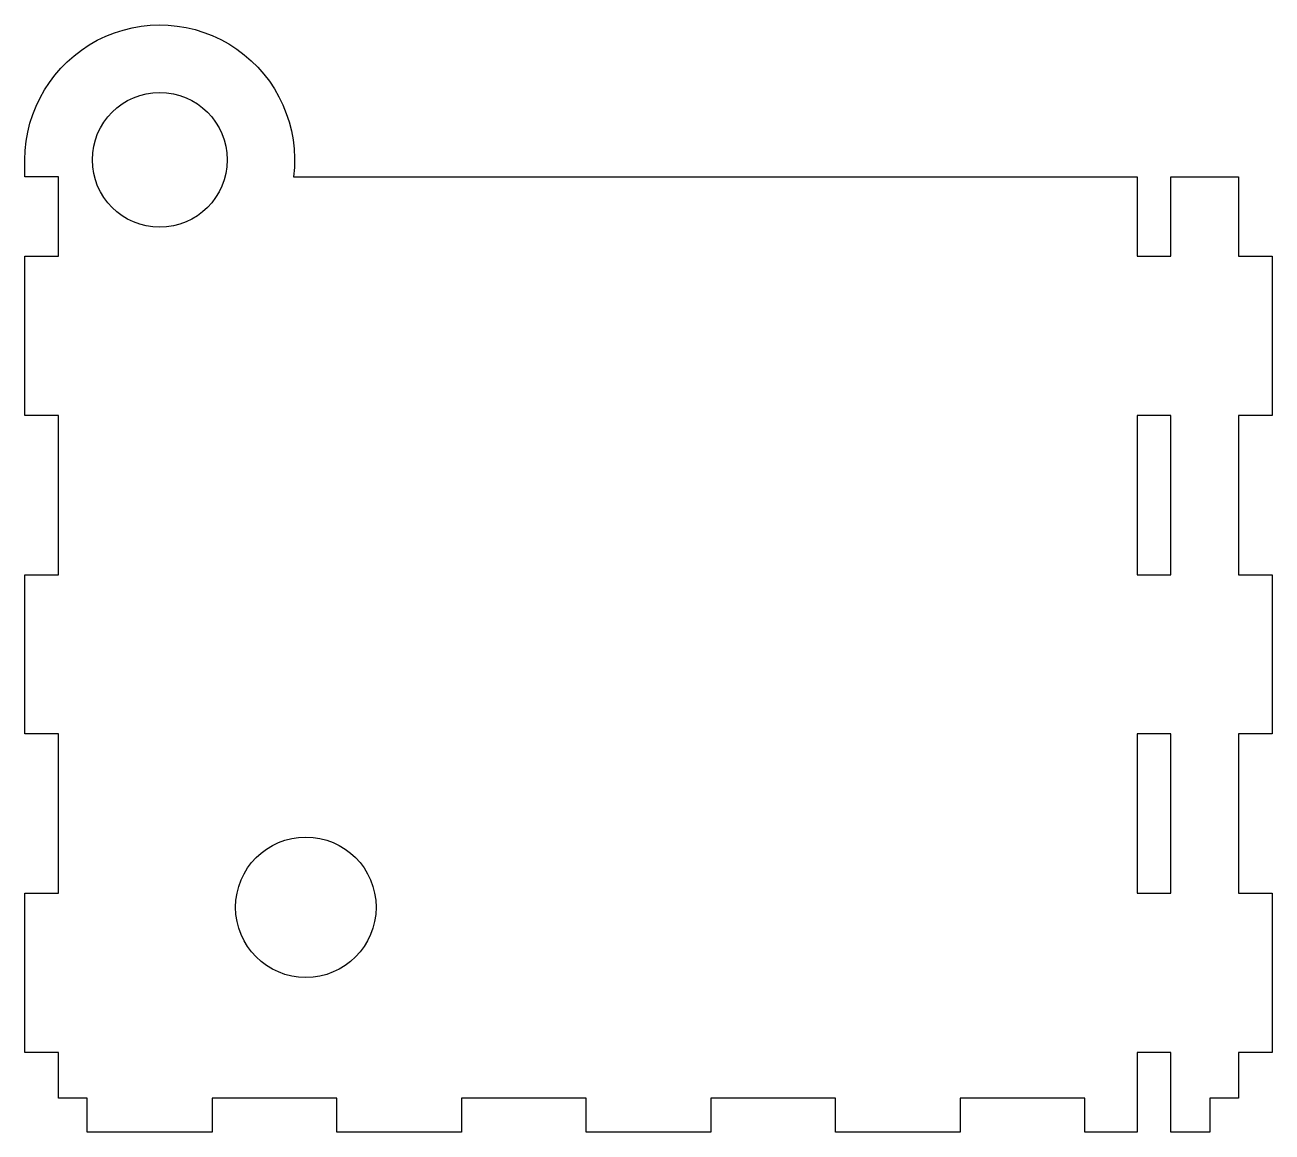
# Model space of a CAD drawing. Header units: millimetres. Extents: x -111 to 111, y 0 to 197.
import ezdxf

# ---------------------------------------------------------------- set-up
doc = ezdxf.new("R2010")
doc.units = ezdxf.units.MM
doc.layers.get('0').update_dxf_attribs({"linetype": 'CONTINUOUS'})

msp = doc.modelspace()

# ---------------------------------------------------------------- linework, layer by layer
msp.add_lwpolyline([(105, 14.17), (105, 6), (99.9, 6), (99.9, 0), (93, 0), (93, 14.17), (87, 14.17), (87, 0), (77.7, 0), (77.7, 6), (55.5, 6), (55.5, 0), (33.3, 0), (33.3, 6), (11.1, 6), (11.1, 0), (-11.1, 0), (-11.1, 6), (-33.3, 6), (-33.3, 0), (-55.5, 0), (-55.5, 6), (-77.7, 6), (-77.7, 0), (-99.9, 0), (-99.9, 6), (-105, 6), (-105, 14.17), (-111, 14.17), (-111, 42.5), (-105, 42.5), (-105, 70.83), (-111, 70.83), (-111, 99.17), (-105, 99.17), (-105, 127.5), (-111, 127.5), (-111, 155.83), (-105, 155.83), (-105, 170), (-111, 170), (-111, 173, -1.064713), (-63.19, 170), (87, 170), (87, 155.83), (93, 155.83), (93, 170), (105, 170), (105, 155.83), (111, 155.83), (111, 127.5), (105, 127.5), (105, 99.17), (111, 99.17), (111, 70.83), (105, 70.83), (105, 42.5), (111, 42.5), (111, 14.17)], format="xyb", close=True)
for points in [[(93, 99.17), (93, 127.5), (87, 127.5), (87, 99.17)], [(93, 42.5), (93, 70.83), (87, 70.83), (87, 42.5)]]:
    msp.add_lwpolyline(points, close=True)
for centre, radius in [((-87, 173), 12), ((-61, 40), 12.5)]:
    msp.add_circle(centre, radius)

doc.saveas('drawing.dxf')
